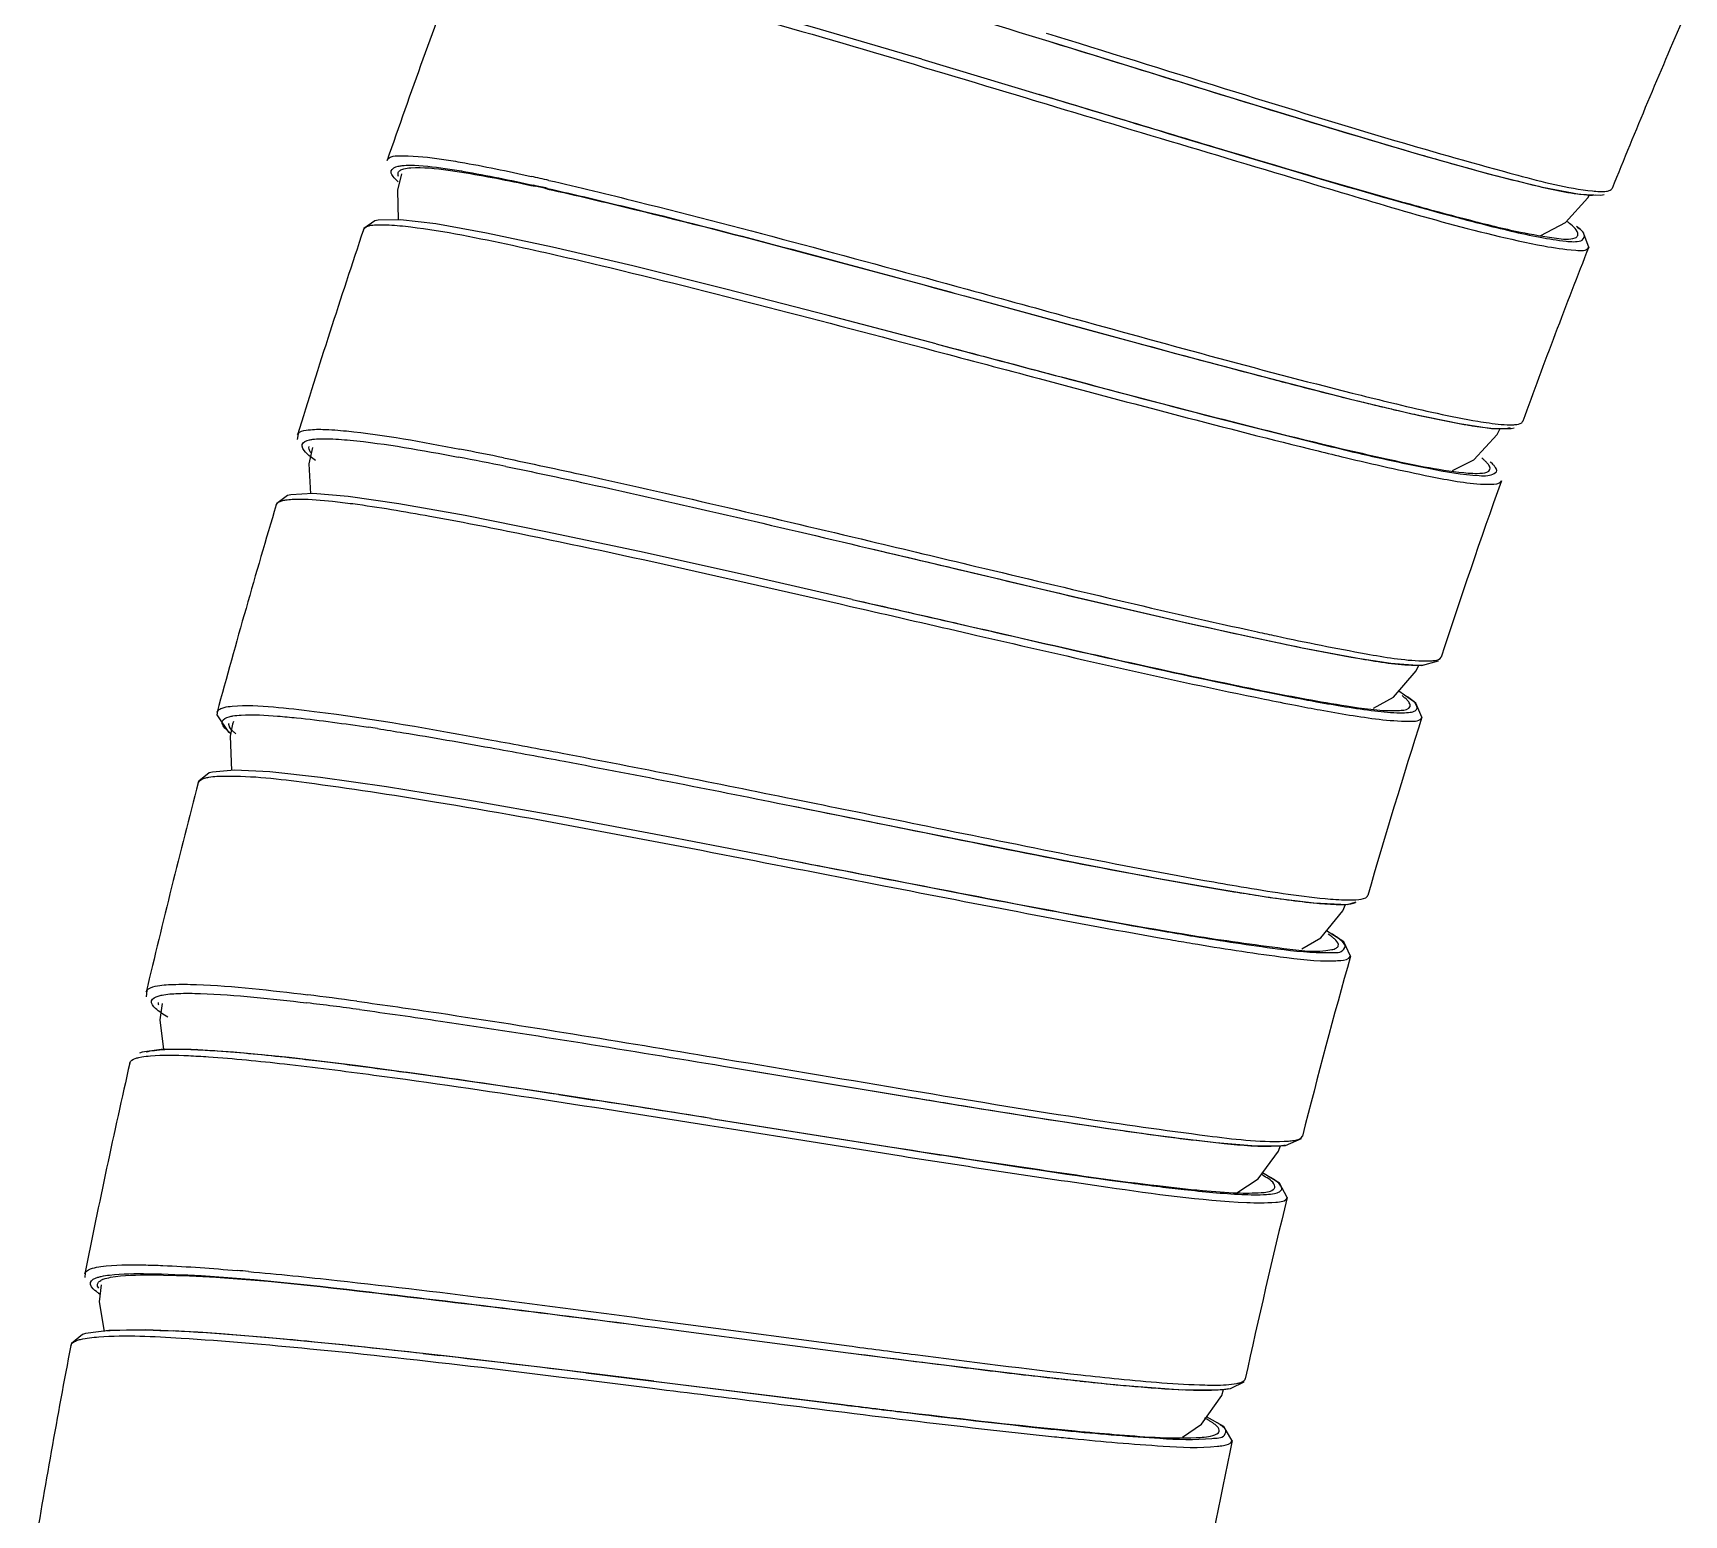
# Model space of a CAD drawing. Header units: millimetres. Extents: x 601 to 1195, y -13 to 407.
# Drawn here: x 946.84 to 963.96, y 262.65 to 278.02 of the extents above; entities that cross this region are included whole.
import ezdxf

# ---------------------------------------------------------------- set-up
doc = ezdxf.new("R2010")
doc.units = ezdxf.units.MM
doc.header["$LTSCALE"] = 0.1

msp = doc.modelspace()

# ---------------------------------------------------------------- linework, layer by layer
at = {"color": 7, "linetype": 'Continuous'}
for p, q in [((957.3455, 278.0166), (957.3921, 278.0021)), ((957.3921, 278.0021), (957.4565, 277.9821)), ((957.3701, 277.9313), (957.4332, 277.9118)), ((956.0553, 277.7449), (957.2705, 277.3807)), ((957.1378, 277.3432), (957.1897, 277.3276)), ((957.1897, 277.3276), (957.2452, 277.3108)), ((950.662, 276.5566), (950.62, 276.3892)), ((950.62, 276.3892), (950.6274, 276.0802)), ((963.2108, 276.4038), (963.2118, 276.4059)), ((950.2715, 275.9887), (950.2655, 275.9731)), ((950.3839, 276.069), (950.2715, 275.9887)), ((962.4734, 275.9164), (962.7296, 276.0515)), ((962.873, 275.984), (962.8529, 276.0003)), ((962.9686, 275.7957), (962.9119, 275.9528)), ((962.9686, 275.7957), (962.9693, 275.7974)), ((956.3477, 275.332), (956.3896, 275.3206)), ((956.3896, 275.3206), (956.4984, 275.291)), ((956.4963, 275.2916), (957.7992, 274.9366)), ((956.4984, 275.291), (957.8089, 274.9338)), ((957.7992, 274.9366), (958.711, 274.6892)), ((957.8089, 274.9338), (958.2566, 274.8121)), ((956.2031, 274.7949), (956.3586, 274.7538)), ((956.2031, 274.7949), (956.3563, 274.7543)), ((956.3563, 274.7543), (956.5046, 274.715)), ((949.5882, 273.8625), (949.5773, 273.8019)), ((949.5816, 273.8498), (949.5882, 273.8625)), ((961.6279, 273.9677), (961.9609, 273.9183)), ((962.0198, 273.8547), (962.0499, 273.9175)), ((962.2844, 273.9904), (962.2851, 273.992)), ((949.7373, 273.7185), (949.7012, 273.5513)), ((961.7766, 273.5916), (962.0198, 273.8547)), ((949.7012, 273.5513), (949.7186, 273.2411)), ((961.5555, 273.4805), (961.7766, 273.5916)), ((961.9766, 273.5495), (961.9487, 273.569)), ((961.982, 273.5377), (961.9673, 273.5523)), ((962.0617, 273.3724), (962.0631, 273.3761)), ((962.0617, 273.3724), (962.063, 273.3755)), ((949.4776, 273.2223), (949.3671, 273.1394)), ((949.3671, 273.1394), (949.3607, 273.1215)), ((955.317, 272.0731), (955.4763, 272.0365)), ((955.3333, 272.1454), (955.3782, 272.1351)), ((955.3333, 272.1454), (955.7419, 272.0517)), ((960.9163, 271.4835), (961.2337, 271.4606)), ((961.2337, 271.4606), (961.4131, 271.5077)), ((960.9452, 271.1304), (961.1807, 271.4032)), ((961.1807, 271.4032), (961.2066, 271.4625)), ((960.7377, 271.0165), (960.9452, 271.1304)), ((961.177, 271.071), (961.0012, 271.1952)), ((961.0603, 271.1266), (961.0336, 271.1482)), ((948.7525, 270.9852), (948.7451, 270.9494)), ((948.749, 270.9767), (948.7525, 270.9852)), ((961.2391, 270.9234), (961.177, 271.071)), ((948.7451, 270.9494), (948.8673, 270.7693)), ((948.9092, 270.8508), (948.8841, 270.7284)), ((948.9205, 270.8794), (948.9091, 270.8508)), ((961.2391, 270.9234), (961.2395, 270.9244)), ((948.8673, 270.7693), (948.8897, 270.7558)), ((948.8841, 270.7284), (948.8981, 270.3723)), ((951.5815, 270.6083), (951.6284, 270.5998)), ((948.6673, 270.3464), (948.559, 270.2603)), ((948.559, 270.2603), (948.5529, 270.2412)), ((954.7189, 270.0778), (954.8894, 270.0433)), ((954.5566, 269.4674), (954.5992, 269.4592)), ((954.5566, 269.4674), (954.7129, 269.4371)), ((960.1181, 268.9986), (960.4665, 268.9823)), ((960.1918, 268.6376), (960.4214, 268.9181)), ((960.4214, 268.9181), (960.4475, 268.9831)), ((960.4665, 268.9823), (960.5574, 269.009)), ((958.8447, 268.6644), (958.8637, 268.6613)), ((959.9937, 268.5224), (960.1918, 268.6376)), ((960.4288, 268.5939), (960.2511, 268.7101)), ((960.4987, 268.4454), (960.4288, 268.5939)), ((960.4987, 268.4454), (960.4992, 268.447)), ((948.021, 268.0919), (948.0137, 268.0256)), ((948.0141, 268.0771), (948.021, 268.0919)), ((948.1784, 267.9568), (948.1536, 267.7874)), ((948.1536, 267.7874), (948.192, 267.4797)), ((947.9363, 267.3965), (947.969, 267.4032)), ((947.8433, 267.3384), (947.8435, 267.3392)), ((953.9995, 267.3073), (955.8328, 267.0029)), ((953.9995, 267.3072), (955.8528, 266.9995)), ((952.2916, 267.0114), (952.6589, 266.955)), ((953.8703, 266.7648), (953.073, 266.8905)), ((955.8528, 266.9995), (955.8769, 266.9955)), ((953.8576, 266.6917), (954.0821, 266.656)), ((953.8691, 266.765), (955.7451, 266.4684)), ((953.8703, 266.7648), (955.7688, 266.4627)), ((954.0821, 266.656), (955.7351, 266.3929)), ((959.8266, 266.4833), (959.9911, 266.5577)), ((955.7351, 266.3929), (955.7756, 266.3865)), ((955.7451, 266.4684), (955.7703, 266.4644)), ((959.5183, 266.4801), (959.8266, 266.4833)), ((959.542, 266.1376), (959.7544, 266.4253)), ((959.7544, 266.4253), (959.7748, 266.4827)), ((959.7648, 266.0928), (959.5877, 266.1995)), ((959.3207, 265.9934), (959.542, 266.1376)), ((959.8424, 265.944), (959.7648, 266.0928)), ((959.8424, 265.944), (959.843, 265.946)), ((947.3816, 265.1659), (947.3767, 265.1142)), ((947.3775, 265.1548), (947.3816, 265.1659)), ((947.4992, 264.9691), (947.4823, 264.9827)), ((947.5459, 265.0395), (947.5267, 264.8619)), ((947.5158, 264.9522), (947.5354, 264.942)), ((947.5267, 264.8619), (947.5781, 264.5562)), ((953.3949, 264.6608), (953.6314, 264.6293)), ((953.6314, 264.6293), (955.3031, 264.4063)), ((947.3525, 264.5254), (947.2386, 264.4323)), ((953.3853, 264.5873), (953.6134, 264.5573)), ((953.6134, 264.5573), (955.2924, 264.3365)), ((947.2386, 264.4323), (947.2316, 264.406)), ((951.1332, 264.2986), (950.1191, 264.4099)), ((950.886, 264.3266), (951.0592, 264.307)), ((955.2924, 264.3365), (955.3238, 264.3324)), ((955.293, 264.3364), (956.0006, 264.245)), ((955.3031, 264.4063), (955.3311, 264.4026)), ((952.5711, 264.1275), (953.2735, 264.0409)), ((953.2735, 264.0408), (955.2407, 263.7978)), ((953.2755, 264.0406), (955.247, 263.795)), ((958.7587, 263.9525), (959.1813, 263.9538)), ((959.1639, 263.893), (959.1836, 263.9541)), ((959.1813, 263.9538), (959.2546, 263.9638)), ((959.2546, 263.9638), (959.3954, 264.0348)), ((959.4064, 264.0591), (959.4083, 264.0648)), ((958.9552, 263.5967), (959.1639, 263.893)), ((958.7567, 263.4611), (958.9552, 263.5967)), ((959.1864, 263.5701), (959.0069, 263.6701)), ((959.072, 263.6078), (959.0486, 263.6232)), ((959.2714, 263.4241), (959.1864, 263.5701)), ((959.271, 263.4224), (959.2715, 263.4244)), ((959.271, 263.4224), (959.2714, 263.4241))]:
    msp.add_line(p, q, dxfattribs=at)
for points in [[(956.0553, 277.7449), (955.0041, 278.054), (954.0491, 278.3261), (953.221, 278.5502)], [(957.3701, 277.9313), (957.9967, 277.7376), (959.2022, 277.3651), (960.277, 277.0368), (961.1921, 276.7654), (961.9307, 276.5583), (962.4892, 276.4183), (962.8724, 276.3449)], [(962.7296, 276.0515), (962.9609, 276.3085), (962.9767, 276.3405)], [(962.8724, 276.3449), (963.0956, 276.3355), (963.1278, 276.3419)], [(950.6487, 276.0806), (950.4183, 276.0763), (950.3839, 276.069)], [(952.2263, 275.7977), (951.5424, 275.9435), (951.0174, 276.0373), (950.6487, 276.0806)], [(956.2031, 274.7949), (955.0847, 275.0891), (954.0225, 275.3628), (953.0596, 275.6022), (952.2263, 275.7977)], [(958.711, 274.6892), (959.6692, 274.4341), (960.4845, 274.2252)], [(960.4845, 274.2252), (961.1385, 274.0693), (961.6279, 273.9677)], [(961.9609, 273.9183), (962.1647, 273.9166), (962.1959, 273.9231)], [(949.7409, 273.2422), (949.5117, 273.2306), (949.4776, 273.2223)], [(951.3193, 273.0143), (950.6336, 273.1362), (950.1088, 273.2117), (949.7409, 273.2422)], [(955.3333, 272.1454), (954.2019, 272.4025), (953.1283, 272.6407), (952.1574, 272.8474), (951.3193, 273.0143)], [(955.5012, 272.6773), (956.5899, 272.4198), (957.3424, 272.242), (958.0746, 272.0707), (958.7704, 271.9108), (959.416, 271.7672), (959.9991, 271.6443), (960.5052, 271.5475), (960.9163, 271.4835)], [(948.9288, 270.3749), (948.7012, 270.3557), (948.6673, 270.3464)], [(950.5057, 270.2017), (949.8191, 270.2998), (949.2951, 270.357), (948.9288, 270.3749)], [(954.5566, 269.4674), (953.4095, 269.6875), (952.3252, 269.8899), (951.3474, 270.0637), (950.5057, 270.2017)], [(954.7043, 270.0051), (956.1691, 269.7105), (956.9668, 269.551), (957.7342, 269.4003), (958.4531, 269.2635), (959.1033, 269.1469), (959.6647, 269.0564), (960.1181, 268.9986)], [(948.1705, 267.4797), (947.9707, 267.4503), (947.9443, 267.441)], [(948.9196, 267.4533), (948.4804, 267.4805), (948.1705, 267.4797)], [(951.0584, 267.1942), (950.212, 267.3098), (949.4965, 267.3966), (948.9196, 267.4533)], [(953.073, 266.8905), (952.0201, 267.0527), (951.0584, 267.1942)], [(955.8328, 267.0029), (956.5445, 266.8861), (957.2839, 266.7679), (957.9672, 266.6635), (958.5793, 266.5774), (959.103, 266.5143), (959.5183, 266.4801)], [(947.6276, 264.568), (947.3852, 264.5355), (947.3525, 264.5254)], [(948.5473, 264.5479), (948.0087, 264.5721), (947.6276, 264.568)], [(950.1191, 264.4099), (949.2524, 264.4938), (948.5473, 264.5479)], [(953.2755, 264.0406), (952.267, 264.1646), (951.1332, 264.2986)], [(956.0006, 264.245), (957.1318, 264.1057), (958.0698, 264.0046), (958.7587, 263.9525)]]:
    msp.add_lwpolyline(points, dxfattribs=at)
for centre, radius, start, end in [((1034.1562, 247.7852), 88.4998, 159.488548, 160.934592), ((1034.1562, 247.7852), 76.5, 156.583609, 158.029653), ((974.3047, 321.99), 47.087, 253.86297, 254.274), ((950.9215, 276.8084), 0.4459, 224.52548, 225.21443), ((950.9805, 276.8686), 0.5301, 225.26354, 227.5765), ((951.0468, 276.9404), 0.6279, 227.53015, 228.1281), ((945.6164, 247.6999), 29.5299, 77.1403, 77.5067), ((945.9789, 248.8116), 28.2817, 77.34584, 77.64123), ((946.4886, 250.6878), 26.333, 77.52951, 77.81536), ((970.0775, 307.9652), 32.9678, 254.73294, 255.12166), ((1034.1562, 247.7852), 88.4999, 161.425485, 162.871529), ((962.0531, 275.1997), 1.106, 50.63925, 51.18187), ((1034.1562, 247.7852), 76.5, 158.520275, 159.966319), ((1009.2212, 462.4558), 194.4416, 254.804844, 255.224199), ((969.3205, 309.7086), 36.5667, 256.18499, 256.48199), ((967.9486, 304.0096), 30.705, 256.48532, 256.67772), ((967.2195, 300.9329), 27.543, 256.67878, 256.82214), ((962.5903, 279.2015), 5.3206, 260.48246, 260.7127), ((962.5192, 278.7655), 4.8789, 260.71129, 261.0518), ((943.8082, 235.1003), 39.3161, 78.39164, 79.06761), ((970.9624, 317.9136), 45.4533, 256.22348, 256.6479), ((944.2451, 236.6475), 37.6304, 78.50748, 79.27403), ((971.6077, 320.2983), 47.9983, 256.20604, 256.55178), ((961.7248, 273.3868), 0.2568, 39.82037, 42.73493), ((1034.1562, 247.7852), 76.5002, 160.457113, 161.903157), ((1034.1562, 247.7852), 88.4999, 163.362151, 164.808195), ((970.279, 320.9142), 50.2675, 257.65662, 257.88501), ((969.4663, 317.9381), 47.252, 257.77781, 258.09878), ((961.4131, 271.5571), 0.0284, 335.23065, 341.45206), ((967.815, 312.3239), 41.94, 258.28857, 258.74346), ((966.1211, 303.3225), 32.7871, 258.56501, 259.05384), ((966.5058, 304.9249), 34.5098, 258.471, 259.01601), ((961.0167, 271.0175), 0.1081, 31.20517, 33.04725), ((949.1289, 271.0942), 0.4122, 227.06879, 228.92661), ((949.1911, 271.1657), 0.507, 228.93338, 230.86174), ((946.083, 242.671), 28.4657, 81.25455, 81.44368), ((1034.1562, 247.7852), 76.5001, 162.393818, 163.839862), ((949.2536, 271.2421), 0.6056, 230.84065, 231.97259), ((1034.1562, 247.7852), 88.4999, 165.298817, 166.744861), ((964.7837, 302.2895), 33.6257, 260.04435, 260.59898), ((966.2315, 312.6665), 44.6236, 260.14901, 260.51251), ((966.7058, 315.0462), 47.1248, 260.13022, 260.41579), ((959.7906, 267.9702), 0.8521, 54.30293, 55.88231), ((959.8936, 268.1137), 0.6755, 52.78204, 54.29607), ((959.9486, 268.1865), 0.5843, 52.23224, 52.75705), ((960.0037, 268.2571), 0.4947, 50.17848, 52.27407), ((1034.1562, 247.7852), 76.5001, 164.330484, 165.776528), ((944.8405, 228.7767), 39.5674, 82.21991, 82.96275), ((945.1744, 230.3629), 37.8686, 82.33473, 83.16945), ((948.2614, 260.8895), 6.5937, 87.49632, 87.66455), ((1034.1562, 247.7852), 88.5, 167.235246, 168.68129), ((940.2981, 191.7718), 76.186, 82.002084, 82.154413), ((935.35, 156.8802), 111.4267, 81.254711, 81.978809), ((904.2041, -45.6549), 316.3428, 80.967346, 81.189228), ((964.7062, 312.2248), 46.0568, 261.70183, 261.98082), ((959.7674, 267.7729), 1.2454, 272.06126, 272.9119), ((959.7788, 267.554), 1.0263, 272.89693, 274.29036), ((959.0021, 265.2075), 1.1329, 58.23807, 59.35885), ((959.0744, 265.3248), 0.9951, 57.82132, 58.22189), ((962.4001, 297.6343), 31.8136, 262.45346, 263.00034), ((1034.1562, 247.7852), 76.5001, 166.26715, 167.713194), ((946.3309, 234.5661), 30.7346, 84.88003, 85.09978), ((947.802, 265.3677), 0.5005, 232.77976, 234.50551), ((947.6507, 264.8833), 0.2295, 111.15507, 113.18949), ((947.8716, 265.4656), 0.6206, 234.51626, 236.41856), ((947.5921, 249.6621), 14.916, 86.85455, 87.31057), ((947.262, 243.8834), 20.7041, 85.76668, 86.81995), ((946.3194, 231.0512), 33.5708, 84.65737, 85.77903), ((944.8083, 214.2309), 50.4588, 84.46186, 84.72737), ((942.3915, 189.6668), 75.1415, 83.509082, 84.435253), ((1034.1562, 247.7852), 88.4997, 169.172101, 170.618144), ((931.4302, 92.535), 172.8899, 82.976324, 83.480886), ((982.5299, 472.6875), 210.1238, 262.560664, 262.886673), ((968.8711, 363.8103), 100.3933, 262.927266, 263.161209), ((964.4302, 326.6571), 62.9755, 263.147783, 263.859176), ((961.186, 296.7641), 32.9071, 263.90773, 264.54335), ((958.9963, 268.7764), 4.8286, 268.3898, 268.94704), ((958.9795, 267.8073), 3.8594, 268.93167, 269.96731), ((961.9521, 307.4104), 44.1015, 264.06667, 264.37304), ((962.2607, 309.7868), 46.5725, 264.04669, 264.27622), ((1034.1562, 247.7852), 76.5003, 168.203675, 169.649719)]:
    msp.add_arc(centre, radius, start, end, dxfattribs=at)
for points, knots in [([(953.17, 279.1653), (953.4675, 279.0881), (954.8745, 278.7007), (956.2694, 278.271), (957.3701, 277.9313)], [0, 0, 0, 0, 0.2106413, 1, 1, 1, 1]), ([(952.8428, 278.5729), (953.1456, 278.4968), (954.5844, 278.1117), (956.0108, 277.6827), (957.1378, 277.3432)], [0, 0, 0, 0, 0.209705, 1, 1, 1, 1]), ([(957.4565, 277.9821), (958.0732, 277.7905), (959.2381, 277.4273), (960.8276, 276.9352), (962.0582, 276.5868), (962.7453, 276.4071), (963.008, 276.3792)], [0, 0, 0, 0, 0.3351507, 0.6333455, 0.8629056, 1, 1, 1, 1]), ([(957.4332, 277.9118), (957.7774, 277.8056), (959.0373, 277.4159), (960.2967, 277.0244), (961.2175, 276.7582)], [0, 0, 0, 0, 0.2731741, 1, 1, 1, 1]), ([(957.2452, 277.3108), (958.2973, 276.9937), (960.0433, 276.4741), (961.7935, 275.9466), (962.5051, 275.8092)], [0, 0, 0, 0, 0.6025842, 1, 1, 1, 1]), ([(957.2691, 277.3812), (957.9425, 277.1789), (959.1931, 276.8015), (960.6764, 276.3619), (961.6665, 276.0938), (962.2043, 275.9582), (962.5677, 275.8968), (962.7685, 275.8696), (962.8286, 275.894)], [0, 0, 0, 0, 0.3658103, 0.6798877, 0.8040899, 0.9005604, 0.966275, 1, 1, 1, 1]), ([(957.2705, 277.3807), (957.6546, 277.2649), (959.0276, 276.8506), (960.3999, 276.4327), (961.3964, 276.1609)], [0, 0, 0, 0, 0.279756, 1, 1, 1, 1]), ([(950.511, 276.6934), (950.5293, 276.746), (950.7857, 276.746), (950.9412, 276.7294), (951.0754, 276.7098)], [0, 0, 0, 0, 0.2912505, 1, 1, 1, 1]), ([(950.6036, 276.4958), (950.5795, 276.5203), (950.5181, 276.5879), (950.5964, 276.6297), (950.6244, 276.6359)], [0, 0, 0, 0, 0.5459616, 1, 1, 1, 1]), ([(950.6244, 276.6359), (950.6312, 276.6374), (950.6459, 276.64), (950.6607, 276.6418), (950.6685, 276.6426)], [0, 0, 0, 0, 0.47225, 1, 1, 1, 1]), ([(950.6267, 276.5693), (950.63, 276.5786), (950.6473, 276.5972), (950.67, 276.6051), (950.6832, 276.6088)], [0, 0, 0, 0, 0.4188689, 1, 1, 1, 1]), ([(950.6685, 276.6426), (950.6952, 276.6452), (950.8445, 276.649), (950.9931, 276.6298), (951.114, 276.6125)], [0, 0, 0, 0, 0.1803473, 1, 1, 1, 1]), ([(950.6832, 276.6088), (950.7069, 276.6154), (950.8615, 276.6331), (951.0161, 276.6119), (951.1448, 276.5947)], [0, 0, 0, 0, 0.1595175, 1, 1, 1, 1]), ([(951.0754, 276.7098), (951.1402, 276.7003), (951.4516, 276.6495), (951.7604, 276.5846), (952.0044, 276.5306)], [0, 0, 0, 0, 0.2075982, 1, 1, 1, 1]), ([(951.114, 276.6125), (951.178, 276.6033), (951.4857, 276.5541), (951.7909, 276.4907), (952.0321, 276.4379)], [0, 0, 0, 0, 0.2076214, 1, 1, 1, 1]), ([(961.5423, 276.6655), (961.8217, 276.5869), (962.277, 276.4656), (962.7388, 276.3593), (962.9197, 276.3416)], [0, 0, 0, 0, 0.6150088, 1, 1, 1, 1]), ([(950.6308, 276.5295), (950.6278, 276.5362), (950.6235, 276.5494), (950.6247, 276.5634), (950.6267, 276.5693)], [0, 0, 0, 0, 0.5430214, 1, 1, 1, 1]), ([(951.1448, 276.5947), (951.2072, 276.5863), (951.5095, 276.5401), (951.8093, 276.4789), (952.0466, 276.4276)], [0, 0, 0, 0, 0.2059724, 1, 1, 1, 1]), ([(952.1887, 276.4892), (952.4974, 276.4187), (953.9488, 276.0661), (955.3895, 275.6717), (956.5246, 275.3605)], [0, 0, 0, 0, 0.2119903, 1, 1, 1, 1]), ([(952.1744, 276.4063), (952.4705, 276.3398), (953.8676, 276.0052), (955.2543, 275.6293), (956.3477, 275.332)], [0, 0, 0, 0, 0.2112197, 1, 1, 1, 1]), ([(952.1749, 276.3996), (952.4721, 276.3339), (953.8833, 275.999), (955.2835, 275.6203), (956.3896, 275.3206)], [0, 0, 0, 0, 0.2098262, 1, 1, 1, 1]), ([(963.1532, 276.3763), (963.1661, 276.3781), (963.1877, 276.3821), (963.2068, 276.396), (963.2107, 276.4038)], [0, 0, 0, 0, 0.5981086, 1, 1, 1, 1]), ([(961.6124, 276.1027), (961.6958, 276.0806), (961.9788, 276.007), (962.2632, 275.9379), (962.4656, 275.8992)], [0, 0, 0, 0, 0.295202, 1, 1, 1, 1]), ([(950.2662, 275.9758), (950.2689, 275.9839), (950.3065, 276.0274), (950.3693, 276.0261), (950.4151, 276.0283)], [0, 0, 0, 0, 0.1564586, 1, 1, 1, 1]), ([(950.531, 276.0275), (950.6064, 276.0239), (951.0368, 275.9792), (951.4608, 275.8905), (951.8096, 275.8158)], [0, 0, 0, 0, 0.1748444, 1, 1, 1, 1]), ([(962.8547, 275.9166), (962.8577, 275.9243), (962.8502, 275.9868), (962.7936, 276.0228), (962.7546, 276.0548)], [0, 0, 0, 0, 0.1401282, 1, 1, 1, 1]), ([(962.8286, 275.894), (962.8346, 275.8964), (962.8453, 275.902), (962.8528, 275.9117), (962.8547, 275.9166)], [0, 0, 0, 0, 0.5519591, 1, 1, 1, 1]), ([(962.8878, 275.8631), (962.9078, 275.8688), (962.9532, 275.9418), (962.8753, 275.983), (962.8434, 276.0105)], [0, 0, 0, 0, 0.3304289, 1, 1, 1, 1]), ([(951.8096, 275.8158), (952.1162, 275.7501), (953.5809, 275.4118), (955.0343, 275.0276), (956.1842, 274.7232)], [0, 0, 0, 0, 0.2086364, 1, 1, 1, 1]), ([(962.4656, 275.8992), (962.5544, 275.8822), (962.6927, 275.8609), (962.8384, 275.8491), (962.8878, 275.8631)], [0, 0, 0, 0, 0.637885, 1, 1, 1, 1]), ([(962.5051, 275.8092), (962.6141, 275.7882), (962.7417, 275.7711), (962.9492, 275.7544), (962.9682, 275.7959)], [0, 0, 0, 0, 0.7087911, 1, 1, 1, 1]), ([(956.5246, 275.3605), (956.9018, 275.2571), (958.2615, 274.8838), (959.6207, 274.5078), (960.6092, 274.2611)], [0, 0, 0, 0, 0.2774228, 1, 1, 1, 1]), ([(956.1842, 274.7232), (956.5467, 274.6272), (957.8717, 274.2755), (959.1962, 273.9215), (960.1634, 273.6842)], [0, 0, 0, 0, 0.2735726, 1, 1, 1, 1]), ([(956.3586, 274.7538), (956.7437, 274.6522), (958.114, 274.2902), (959.4838, 273.9245), (960.4761, 273.6926)], [0, 0, 0, 0, 0.2810424, 1, 1, 1, 1]), ([(956.5046, 274.715), (956.8363, 274.627), (958.0461, 274.3058), (959.2559, 273.9841), (960.1383, 273.7679)], [0, 0, 0, 0, 0.2741933, 1, 1, 1, 1]), ([(959.6313, 274.4441), (959.7165, 274.4218), (960.0352, 274.3386), (960.3544, 274.2573), (960.5888, 274.1997)], [0, 0, 0, 0, 0.2671308, 1, 1, 1, 1]), ([(960.6092, 274.2611), (960.7309, 274.2307), (961.1328, 274.1327), (961.5364, 274.0396), (961.8207, 273.9922)], [0, 0, 0, 0, 0.3033478, 1, 1, 1, 1]), ([(960.9404, 274.1152), (961.0148, 274.0977), (961.2704, 274.0392), (961.5272, 273.9848), (961.7106, 273.9541)], [0, 0, 0, 0, 0.2913069, 1, 1, 1, 1]), ([(949.5881, 273.8625), (949.6066, 273.8867), (949.7033, 273.9083), (949.7872, 273.9095), (949.8449, 273.9082)], [0, 0, 0, 0, 0.3456204, 1, 1, 1, 1]), ([(949.8449, 273.9082), (949.9271, 273.9064), (950.4044, 273.8669), (950.8755, 273.7779), (951.2645, 273.7029)], [0, 0, 0, 0, 0.1719306, 1, 1, 1, 1]), ([(961.7603, 273.946), (961.7959, 273.9404), (961.9078, 273.9246), (962.0214, 273.9116), (962.0984, 273.9168)], [0, 0, 0, 0, 0.318427, 1, 1, 1, 1]), ([(961.8207, 273.9922), (961.8589, 273.9858), (961.9793, 273.9676), (962.1014, 273.9522), (962.1845, 273.956)], [0, 0, 0, 0, 0.3182051, 1, 1, 1, 1]), ([(962.0984, 273.9168), (962.1089, 273.9175), (962.1279, 273.9194), (962.1465, 273.9233), (962.1547, 273.9259)], [0, 0, 0, 0, 0.551119, 1, 1, 1, 1]), ([(962.1845, 273.956), (962.1974, 273.9566), (962.231, 273.9595), (962.2751, 273.9696), (962.2841, 273.9905)], [0, 0, 0, 0, 0.3623095, 1, 1, 1, 1]), ([(949.6648, 273.6722), (949.6451, 273.6935), (949.5993, 273.7622), (949.6765, 273.7919), (949.7051, 273.7984)], [0, 0, 0, 0, 0.4972366, 1, 1, 1, 1]), ([(949.7209, 273.6681), (949.7133, 273.6783), (949.7011, 273.6971), (949.6989, 273.7206), (949.7016, 273.7295)], [0, 0, 0, 0, 0.5759175, 1, 1, 1, 1]), ([(949.7051, 273.7984), (949.717, 273.8011), (949.7782, 273.8112), (949.8405, 273.8118), (949.8902, 273.8109)], [0, 0, 0, 0, 0.1970855, 1, 1, 1, 1]), ([(949.8902, 273.8109), (949.9693, 273.8095), (950.4259, 273.7739), (950.8767, 273.6907), (951.2485, 273.6204)], [0, 0, 0, 0, 0.1729143, 1, 1, 1, 1]), ([(960.4761, 273.6926), (960.6028, 273.663), (960.9992, 273.5741), (961.3979, 273.4872), (961.673, 273.4599)], [0, 0, 0, 0, 0.3200806, 1, 1, 1, 1]), ([(951.7194, 273.6122), (952.0015, 273.5544), (953.2713, 273.2822), (954.5352, 272.9834), (955.5183, 272.7495)], [0, 0, 0, 0, 0.2217755, 1, 1, 1, 1]), ([(951.7425, 273.5234), (952.0217, 273.4668), (953.278, 273.2001), (954.5285, 272.9069), (955.5012, 272.6773)], [0, 0, 0, 0, 0.2217725, 1, 1, 1, 1]), ([(960.4449, 273.616), (960.7385, 273.5459), (961.2134, 273.4397), (961.6947, 273.3482), (961.8802, 273.3392)], [0, 0, 0, 0, 0.6191526, 1, 1, 1, 1]), ([(960.4656, 273.6889), (960.745, 273.6227), (961.1979, 273.5224), (961.657, 273.4369), (961.8344, 273.4287)], [0, 0, 0, 0, 0.6178736, 1, 1, 1, 1]), ([(961.9135, 273.5611), (961.9063, 273.569), (961.8897, 273.5852), (961.872, 273.6002), (961.8623, 273.6082)], [0, 0, 0, 0, 0.4590222, 1, 1, 1, 1]), ([(961.9448, 273.4907), (961.9478, 273.4991), (961.9442, 273.5233), (961.9306, 273.5411), (961.9221, 273.5513)], [0, 0, 0, 0, 0.4016169, 1, 1, 1, 1]), ([(962.0137, 273.4927), (962.0108, 273.5001), (962.0012, 273.5161), (961.9891, 273.5301), (961.982, 273.5377)], [0, 0, 0, 0, 0.4355139, 1, 1, 1, 1]), ([(961.673, 273.4599), (961.7371, 273.4536), (961.818, 273.4458), (961.9349, 273.4637), (961.9448, 273.4907)], [0, 0, 0, 0, 0.69123, 1, 1, 1, 1]), ([(961.8344, 273.4287), (961.8641, 273.4273), (961.9185, 273.4184), (962.027, 273.4583), (962.0137, 273.4927)], [0, 0, 0, 0, 0.4459818, 1, 1, 1, 1]), ([(961.8802, 273.3392), (961.904, 273.338), (961.9613, 273.3386), (962.0443, 273.3382), (962.0616, 273.3725)], [0, 0, 0, 0, 0.3829309, 1, 1, 1, 1]), ([(949.4597, 273.1762), (949.47, 273.1779), (949.4921, 273.1808), (949.5143, 273.1825), (949.5261, 273.1833)], [0, 0, 0, 0, 0.4699175, 1, 1, 1, 1]), ([(949.5261, 273.1833), (949.5532, 273.1849), (949.6933, 273.1874), (949.8331, 273.175), (949.9454, 273.1631)], [0, 0, 0, 0, 0.1939297, 1, 1, 1, 1]), ([(949.3618, 273.1245), (949.3687, 273.1479), (949.4115, 273.1669), (949.4466, 273.174), (949.4597, 273.1762)], [0, 0, 0, 0, 0.6483643, 1, 1, 1, 1]), ([(949.9454, 273.1631), (950.0153, 273.1556), (950.3533, 273.1139), (950.6891, 273.0568), (950.9549, 273.0087)], [0, 0, 0, 0, 0.2066886, 1, 1, 1, 1]), ([(950.9549, 273.0087), (951.262, 272.9532), (952.7214, 272.6663), (954.1715, 272.3352), (955.317, 272.0731)], [0, 0, 0, 0, 0.20988, 1, 1, 1, 1]), ([(955.5012, 272.6773), (955.8622, 272.5922), (957.1814, 272.28), (958.5003, 271.9655), (959.4629, 271.7571)], [0, 0, 0, 0, 0.2735548, 1, 1, 1, 1]), ([(955.5183, 272.7495), (955.8841, 272.6625), (957.2212, 272.3435), (958.5578, 272.0221), (959.5334, 271.8087)], [0, 0, 0, 0, 0.2735447, 1, 1, 1, 1]), ([(955.3782, 272.1351), (955.7368, 272.0534), (957.0434, 271.7549), (958.3496, 271.4541), (959.3019, 271.257)], [0, 0, 0, 0, 0.2744332, 1, 1, 1, 1]), ([(955.4763, 272.0365), (955.8598, 271.9487), (957.2355, 271.633), (958.6109, 271.3145), (959.6085, 271.1114)], [0, 0, 0, 0, 0.2787354, 1, 1, 1, 1]), ([(955.7419, 272.0517), (956.1036, 271.9688), (957.3948, 271.6725), (958.686, 271.375), (959.6208, 271.1861)], [0, 0, 0, 0, 0.2800957, 1, 1, 1, 1]), ([(959.7217, 271.7018), (960.018, 271.6394), (960.4968, 271.546), (960.9817, 271.4674), (961.1675, 271.4639)], [0, 0, 0, 0, 0.619569, 1, 1, 1, 1]), ([(959.7292, 271.7663), (960.0388, 271.6999), (960.5406, 271.5995), (961.0484, 271.5142), (961.2443, 271.5075)], [0, 0, 0, 0, 0.6176471, 1, 1, 1, 1]), ([(961.337, 271.5085), (961.3501, 271.5095), (961.3847, 271.5135), (961.4291, 271.5239), (961.4389, 271.5452)], [0, 0, 0, 0, 0.3600796, 1, 1, 1, 1]), ([(959.6282, 271.1907), (959.9034, 271.136), (960.3452, 271.0559), (960.7935, 270.9898), (960.9631, 270.9921)], [0, 0, 0, 0, 0.6231994, 1, 1, 1, 1]), ([(959.8952, 271.1319), (959.9793, 271.1156), (960.2633, 271.0623), (960.5485, 271.0137), (960.7505, 270.9898)], [0, 0, 0, 0, 0.2961806, 1, 1, 1, 1]), ([(960.7505, 270.9898), (960.8379, 270.9795), (960.9544, 270.9669), (961.0929, 270.9715), (961.1518, 270.98), (961.194, 271.0055), (961.1799, 271.0805), (961.1267, 271.1091), (961.091, 271.1352)], [0, 0, 0, 0, 0.43093, 0.5745466, 0.6717706, 0.730495, 0.7833878, 1, 1, 1, 1]), ([(961.1073, 271.0764), (961.1018, 271.0849), (961.087, 271.1026), (961.0701, 271.1182), (961.0603, 271.1266)], [0, 0, 0, 0, 0.439578, 1, 1, 1, 1]), ([(948.7528, 270.9852), (948.7582, 270.9951), (948.7812, 271.0134), (948.8077, 271.0217), (948.8236, 271.0258)], [0, 0, 0, 0, 0.4082577, 1, 1, 1, 1]), ([(948.8236, 271.0258), (948.8507, 271.0327), (949.0198, 271.0546), (949.1904, 271.0413), (949.3318, 271.0299)], [0, 0, 0, 0, 0.1649077, 1, 1, 1, 1]), ([(948.9136, 270.9375), (948.9411, 270.9419), (949.0953, 270.9554), (949.2503, 270.9453), (949.3766, 270.9355)], [0, 0, 0, 0, 0.1801504, 1, 1, 1, 1]), ([(949.3318, 271.0299), (949.4735, 271.0184), (950.233, 270.9323), (950.986, 270.7987), (951.5979, 270.6871)], [0, 0, 0, 0, 0.1860545, 1, 1, 1, 1]), ([(959.9304, 271.0473), (960.0155, 271.0308), (960.3031, 270.9767), (960.5917, 270.9271), (960.7962, 270.9027)], [0, 0, 0, 0, 0.2962033, 1, 1, 1, 1]), ([(960.9631, 270.9921), (960.9838, 270.9924), (961.0333, 270.9955), (961.1066, 271.0039), (961.1171, 271.0357)], [0, 0, 0, 0, 0.3827402, 1, 1, 1, 1]), ([(961.1171, 271.0357), (961.1189, 271.0412), (961.1189, 271.0551), (961.113, 271.0672), (961.1092, 271.0735)], [0, 0, 0, 0, 0.4408277, 1, 1, 1, 1]), ([(948.8481, 270.7924), (948.8243, 270.8146), (948.7649, 270.8826), (948.8451, 270.9217), (948.8743, 270.9294)], [0, 0, 0, 0, 0.5187171, 1, 1, 1, 1]), ([(948.8726, 270.8407), (948.8719, 270.844), (948.8712, 270.8508), (948.8721, 270.8575), (948.8729, 270.8607)], [0, 0, 0, 0, 0.5148803, 1, 1, 1, 1]), ([(948.9437, 270.7522), (948.934, 270.7602), (948.9059, 270.785), (948.8778, 270.8156), (948.8726, 270.8407)], [0, 0, 0, 0, 0.3290149, 1, 1, 1, 1]), ([(948.8743, 270.9294), (948.8805, 270.931), (948.8935, 270.934), (948.9067, 270.9364), (948.9136, 270.9375)], [0, 0, 0, 0, 0.4763117, 1, 1, 1, 1]), ([(949.3766, 270.9355), (949.4422, 270.9304), (949.7571, 270.9007), (950.0705, 270.857), (950.3181, 270.8198)], [0, 0, 0, 0, 0.2082312, 1, 1, 1, 1]), ([(950.411, 270.8057), (950.5007, 270.7919), (950.8915, 270.7299), (951.2814, 270.6622), (951.5815, 270.6083)], [0, 0, 0, 0, 0.2293824, 1, 1, 1, 1]), ([(960.7962, 270.9027), (960.9017, 270.8901), (961.0247, 270.8816), (961.2242, 270.8823), (961.2391, 270.9234)], [0, 0, 0, 0, 0.7083593, 1, 1, 1, 1]), ([(951.5979, 270.6871), (951.8405, 270.6429), (952.8824, 270.4478), (953.9217, 270.2392), (954.7189, 270.0778)], [0, 0, 0, 0, 0.2326549, 1, 1, 1, 1]), ([(951.6284, 270.5998), (951.8677, 270.5566), (952.8945, 270.3663), (953.9188, 270.1627), (954.7043, 270.0051)], [0, 0, 0, 0, 0.2328153, 1, 1, 1, 1]), ([(948.5536, 270.2445), (948.5602, 270.2707), (948.6094, 270.2912), (948.6483, 270.2994), (948.6631, 270.3019)], [0, 0, 0, 0, 0.6422674, 1, 1, 1, 1]), ([(948.8315, 270.3143), (949.1139, 270.3176), (949.8414, 270.2313), (951.7465, 269.9385), (953.3645, 269.6226), (954.5425, 269.3946)], [0, 0, 0, 0, 0.1463448, 0.3781323, 1, 1, 1, 1]), ([(954.7043, 270.0051), (955.0996, 269.9258), (956.5201, 269.6402), (957.9402, 269.3507), (958.9703, 269.1702)], [0, 0, 0, 0, 0.2782618, 1, 1, 1, 1]), ([(954.8894, 270.0433), (955.2682, 269.9665), (956.6323, 269.6895), (957.9961, 269.41), (958.9858, 269.233)], [0, 0, 0, 0, 0.27768, 1, 1, 1, 1]), ([(954.5992, 269.4592), (954.9947, 269.383), (956.4083, 269.1102), (957.8215, 268.8332), (958.8447, 268.6644)], [0, 0, 0, 0, 0.2797188, 1, 1, 1, 1]), ([(954.7129, 269.4371), (955.0682, 269.3682), (956.3617, 269.117), (957.6552, 268.8642), (958.597, 268.7008)], [0, 0, 0, 0, 0.2746158, 1, 1, 1, 1]), ([(954.5425, 269.3946), (954.9158, 269.3223), (956.2766, 269.0581), (957.637, 268.7912), (958.6282, 268.6189)], [0, 0, 0, 0, 0.2742619, 1, 1, 1, 1]), ([(958.9858, 269.233), (959.1125, 269.2103), (959.5278, 269.1385), (959.9446, 269.0715), (960.2362, 269.044)], [0, 0, 0, 0, 0.3051463, 1, 1, 1, 1]), ([(959.2911, 269.1155), (959.3756, 269.1015), (959.661, 269.0559), (959.9474, 269.015), (960.15, 268.9966)], [0, 0, 0, 0, 0.2961806, 1, 1, 1, 1]), ([(960.674, 269.0675), (960.6751, 269.0689), (960.677, 269.072), (960.6783, 269.0753), (960.6788, 269.0769)], [0, 0, 0, 0, 0.5082546, 1, 1, 1, 1]), ([(960.15, 268.9966), (960.1874, 268.9932), (960.304, 268.9846), (960.4223, 268.9787), (960.5011, 268.9899)], [0, 0, 0, 0, 0.3205474, 1, 1, 1, 1]), ([(960.2362, 269.044), (960.2732, 269.0405), (960.3893, 269.0314), (960.507, 269.0253), (960.5859, 269.035)], [0, 0, 0, 0, 0.3182948, 1, 1, 1, 1]), ([(960.5011, 268.9899), (960.5105, 268.9912), (960.5277, 268.9943), (960.5446, 268.999), (960.552, 269.0018)], [0, 0, 0, 0, 0.5469528, 1, 1, 1, 1]), ([(958.8597, 268.5792), (959.1627, 268.5281), (959.65, 268.4536), (960.143, 268.3936), (960.3296, 268.3988)], [0, 0, 0, 0, 0.6221625, 1, 1, 1, 1]), ([(958.8637, 268.6613), (959.177, 268.6098), (959.6509, 268.5496), (960.1425, 268.481), (960.3054, 268.5146)], [0, 0, 0, 0, 0.6562205, 1, 1, 1, 1]), ([(958.8761, 268.6533), (959.1645, 268.6051), (959.6291, 268.535), (960.0994, 268.4795), (960.2778, 268.485)], [0, 0, 0, 0, 0.6209003, 1, 1, 1, 1]), ([(960.2778, 268.485), (960.3256, 268.4865), (960.4038, 268.4658), (960.4494, 268.5474), (960.4396, 268.5651)], [0, 0, 0, 0, 0.7034631, 1, 1, 1, 1]), ([(960.3731, 268.554), (960.3791, 268.5745), (960.3532, 268.6082), (960.3297, 268.6293), (960.3205, 268.637)], [0, 0, 0, 0, 0.6401055, 1, 1, 1, 1]), ([(960.4396, 268.5651), (960.4359, 268.5718), (960.4255, 268.5858), (960.4131, 268.5981), (960.406, 268.6046)], [0, 0, 0, 0, 0.4422368, 1, 1, 1, 1]), ([(960.3054, 268.5146), (960.3216, 268.518), (960.3478, 268.5241), (960.3703, 268.544), (960.3731, 268.554)], [0, 0, 0, 0, 0.6131708, 1, 1, 1, 1]), ([(960.3296, 268.3988), (960.3523, 268.3994), (960.4063, 268.4039), (960.4862, 268.4112), (960.4984, 268.4455)], [0, 0, 0, 0, 0.3842805, 1, 1, 1, 1]), ([(948.0209, 268.0919), (948.0398, 268.1181), (948.1405, 268.145), (948.2291, 268.1517), (948.2902, 268.1539)], [0, 0, 0, 0, 0.3457165, 1, 1, 1, 1]), ([(948.1394, 268.0338), (948.152, 268.0376), (948.2185, 268.0532), (948.2869, 268.0578), (948.3418, 268.06)], [0, 0, 0, 0, 0.1936682, 1, 1, 1, 1]), ([(948.2902, 268.1539), (948.3718, 268.1569), (948.8398, 268.1482), (949.3051, 268.0932), (949.6881, 268.0461)], [0, 0, 0, 0, 0.1746884, 1, 1, 1, 1]), ([(948.3418, 268.06), (948.4202, 268.0632), (948.8675, 268.057), (949.3124, 268.0063), (949.6782, 267.9626)], [0, 0, 0, 0, 0.175687, 1, 1, 1, 1]), ([(948.1086, 267.9061), (948.0877, 267.926), (948.0382, 267.9904), (948.1117, 268.0254), (948.1394, 268.0338)], [0, 0, 0, 0, 0.4983996, 1, 1, 1, 1]), ([(948.1449, 267.9377), (948.1431, 267.9422), (948.1406, 267.9514), (948.1411, 267.961), (948.1421, 267.9653)], [0, 0, 0, 0, 0.5256426, 1, 1, 1, 1]), ([(950.1968, 267.9799), (950.4805, 267.9413), (951.7545, 267.7566), (953.0245, 267.5457), (954.0118, 267.3804)], [0, 0, 0, 0, 0.2223991, 1, 1, 1, 1]), ([(950.2255, 267.893), (950.5061, 267.8554), (951.7665, 267.6752), (953.0229, 267.469), (953.9995, 267.3072)], [0, 0, 0, 0, 0.222396, 1, 1, 1, 1]), ([(947.8438, 267.3391), (947.8492, 267.3625), (947.8897, 267.384), (947.9237, 267.3935), (947.9363, 267.3965)], [0, 0, 0, 0, 0.6496733, 1, 1, 1, 1]), ([(947.969, 267.4032), (947.998, 267.4083), (948.1584, 267.4259), (948.3201, 267.4211), (948.4517, 267.4155)], [0, 0, 0, 0, 0.1824895, 1, 1, 1, 1]), ([(948.014, 267.4546), (948.0418, 267.4623), (948.2128, 267.4899), (948.3865, 267.4836), (948.5301, 267.4778)], [0, 0, 0, 0, 0.167156, 1, 1, 1, 1]), ([(948.4517, 267.4155), (948.521, 267.4125), (948.8531, 267.3931), (949.1843, 267.3595), (949.4459, 267.3302)], [0, 0, 0, 0, 0.20864, 1, 1, 1, 1]), ([(948.5494, 267.4769), (948.6158, 267.474), (948.9315, 267.4556), (949.2463, 267.4241), (949.4945, 267.3966)], [0, 0, 0, 0, 0.2102316, 1, 1, 1, 1]), ([(949.4945, 267.3966), (949.5863, 267.3865), (949.9879, 267.34), (950.3887, 267.2872), (950.6978, 267.2447)], [0, 0, 0, 0, 0.2283572, 1, 1, 1, 1]), ([(954.0118, 267.3804), (954.6588, 267.272), (955.8817, 267.0659), (957.5495, 266.7875), (958.8334, 266.6061), (959.5468, 266.5186), (959.8122, 266.5282)], [0, 0, 0, 0, 0.3355337, 0.6344905, 0.864193, 1, 1, 1, 1]), ([(949.4459, 267.3302), (949.756, 267.2955), (951.2302, 267.1079), (952.6982, 266.8757), (953.8576, 266.6917)], [0, 0, 0, 0, 0.2099906, 1, 1, 1, 1]), ([(955.8769, 266.9955), (956.0755, 266.9628), (956.8022, 266.8435), (957.5295, 266.7274), (958.0591, 266.6502)], [0, 0, 0, 0, 0.2732982, 1, 1, 1, 1]), ([(958.2811, 266.6184), (958.5833, 266.5758), (959.069, 266.5153), (959.5602, 266.4693), (959.7451, 266.48)], [0, 0, 0, 0, 0.6222595, 1, 1, 1, 1]), ([(959.8555, 266.5306), (959.8754, 266.5321), (959.9228, 266.538), (959.9926, 266.5506), (960.0009, 266.5817)], [0, 0, 0, 0, 0.3823741, 1, 1, 1, 1]), ([(955.7688, 266.4627), (955.9963, 266.4268), (956.8131, 266.2987), (957.6307, 266.1744), (958.222, 266.0962)], [0, 0, 0, 0, 0.2786347, 1, 1, 1, 1]), ([(955.7703, 266.4644), (956.2725, 266.3856), (957.1799, 266.2455), (958.2461, 266.094), (958.9284, 266.0193), (959.2898, 265.9898), (959.5298, 265.9909), (959.6629, 266.002), (959.6979, 266.0274)], [0, 0, 0, 0, 0.3847351, 0.6951928, 0.8140612, 0.9053663, 0.9673276, 1, 1, 1, 1]), ([(955.7756, 266.3865), (956.5107, 266.2702), (957.7232, 266.0867), (958.9412, 265.9159), (959.4238, 265.8933)], [0, 0, 0, 0, 0.6063806, 1, 1, 1, 1]), ([(959.7451, 266.48), (959.759, 266.4808), (959.7847, 266.4827), (959.8103, 266.486), (959.8221, 266.488)], [0, 0, 0, 0, 0.5366178, 1, 1, 1, 1]), ([(959.7137, 266.0486), (959.7156, 266.0563), (959.7021, 266.1141), (959.6446, 266.1417), (959.6043, 266.167)], [0, 0, 0, 0, 0.1425959, 1, 1, 1, 1]), ([(958.5232, 266.0578), (958.607, 266.0475), (958.8893, 266.0145), (959.1725, 265.9862), (959.3721, 265.9772)], [0, 0, 0, 0, 0.2971765, 1, 1, 1, 1]), ([(959.3721, 265.9772), (959.4572, 265.9733), (959.5707, 265.969), (959.7025, 265.9848), (959.7584, 265.9975), (959.7939, 266.0295), (959.7646, 266.1025), (959.7102, 266.1282), (959.6706, 266.1525)], [0, 0, 0, 0, 0.4240975, 0.5634402, 0.6562975, 0.7124781, 0.7688741, 1, 1, 1, 1]), ([(959.6979, 266.0274), (959.7018, 266.0302), (959.7085, 266.0363), (959.7127, 266.0446), (959.7137, 266.0486)], [0, 0, 0, 0, 0.5367034, 1, 1, 1, 1]), ([(959.4238, 265.8933), (959.5242, 265.8886), (959.6434, 265.889), (959.8294, 265.9039), (959.8424, 265.944)], [0, 0, 0, 0, 0.7047104, 1, 1, 1, 1]), ([(947.4566, 265.211), (947.4848, 265.2195), (947.659, 265.2514), (947.8366, 265.249), (947.9836, 265.2464)], [0, 0, 0, 0, 0.1666572, 1, 1, 1, 1]), ([(947.5483, 265.1274), (947.5768, 265.1337), (947.7378, 265.1576), (947.9011, 265.1573), (948.0343, 265.1553)], [0, 0, 0, 0, 0.1795898, 1, 1, 1, 1]), ([(947.5679, 265.0974), (947.5926, 265.1069), (947.7535, 265.1439), (947.9191, 265.143), (948.0568, 265.1423)], [0, 0, 0, 0, 0.161224, 1, 1, 1, 1]), ([(947.9836, 265.2464), (948.0515, 265.2452), (948.3762, 265.2346), (948.7003, 265.2102), (948.9562, 265.1883)], [0, 0, 0, 0, 0.2092168, 1, 1, 1, 1]), ([(948.0343, 265.1553), (948.7682, 265.1447), (950.5553, 264.9453), (952.3342, 264.725), (953.3853, 264.5873)], [0, 0, 0, 0, 0.409105, 1, 1, 1, 1]), ([(948.0568, 265.1423), (948.7817, 265.1386), (950.5618, 264.9403), (952.3328, 264.7242), (953.3853, 264.5873)], [0, 0, 0, 0, 0.4058427, 1, 1, 1, 1]), ([(949.0737, 265.178), (949.3804, 265.1505), (950.8236, 265.0015), (952.2621, 264.8114), (953.3949, 264.6608)], [0, 0, 0, 0, 0.2123105, 1, 1, 1, 1]), ([(947.4823, 264.9827), (947.4588, 265.0027), (947.4013, 265.0715), (947.4833, 265.1089), (947.5137, 265.1183)], [0, 0, 0, 0, 0.4923115, 1, 1, 1, 1]), ([(947.5214, 265.0043), (947.5167, 265.0112), (947.5092, 265.0247), (947.508, 265.0406), (947.5093, 265.0473)], [0, 0, 0, 0, 0.549769, 1, 1, 1, 1]), ([(947.5093, 265.0473), (947.5113, 265.057), (947.5261, 265.0779), (947.5477, 265.0888), (947.5604, 265.0943)], [0, 0, 0, 0, 0.4185376, 1, 1, 1, 1]), ([(947.5137, 265.1183), (947.5192, 265.12), (947.5307, 265.1232), (947.5423, 265.126), (947.5483, 265.1274)], [0, 0, 0, 0, 0.4799367, 1, 1, 1, 1]), ([(947.2322, 264.4107), (947.2342, 264.4215), (947.252, 264.4447), (947.2768, 264.4557), (947.2917, 264.4614)], [0, 0, 0, 0, 0.4075627, 1, 1, 1, 1]), ([(947.2917, 264.4614), (947.3051, 264.4666), (947.3799, 264.4885), (947.4579, 264.4958), (947.521, 264.5003)], [0, 0, 0, 0, 0.1859885, 1, 1, 1, 1]), ([(947.521, 264.5003), (947.805, 264.5207), (948.5383, 264.4834), (950.4533, 264.3187), (952.0811, 264.1143), (953.2644, 263.9673)], [0, 0, 0, 0, 0.1479984, 0.3801841, 1, 1, 1, 1]), ([(947.6064, 264.5648), (947.6513, 264.5681), (947.8798, 264.5779), (948.1086, 264.5702), (948.292, 264.5617)], [0, 0, 0, 0, 0.1968912, 1, 1, 1, 1]), ([(955.3311, 264.4026), (955.5493, 264.3737), (956.3397, 264.27), (957.1307, 264.1697), (957.7043, 264.1066)], [0, 0, 0, 0, 0.2761128, 1, 1, 1, 1]), ([(957.7043, 264.1066), (957.8356, 264.0922), (958.2635, 264.0477), (958.6926, 264.0081), (958.9906, 264.0016)], [0, 0, 0, 0, 0.3071325, 1, 1, 1, 1]), ([(953.2644, 263.9673), (953.646, 263.9198), (955.0338, 263.7466), (956.4216, 263.5706), (957.4303, 263.4655)], [0, 0, 0, 0, 0.2748691, 1, 1, 1, 1]), ([(958.0568, 264.0061), (958.1351, 263.9987), (958.4026, 263.9746), (958.6707, 263.955), (958.8606, 263.9496)], [0, 0, 0, 0, 0.292725, 1, 1, 1, 1]), ([(958.9773, 263.9479), (959.0046, 263.9479), (959.0921, 263.9492), (959.1803, 263.9537), (959.2391, 263.9665)], [0, 0, 0, 0, 0.31215, 1, 1, 1, 1]), ([(958.9906, 264.0016), (959.0257, 264.0008), (959.1361, 264.0002), (959.2477, 264.0025), (959.3217, 264.0174)], [0, 0, 0, 0, 0.3176955, 1, 1, 1, 1]), ([(959.3217, 264.0174), (959.3326, 264.0195), (959.3624, 264.0268), (959.3978, 264.0402), (959.4064, 264.0591)], [0, 0, 0, 0, 0.3486559, 1, 1, 1, 1]), ([(955.2407, 263.7978), (955.4649, 263.7704), (956.2658, 263.6735), (957.0674, 263.5806), (957.6457, 263.5256)], [0, 0, 0, 0, 0.2799294, 1, 1, 1, 1]), ([(955.247, 263.795), (955.4426, 263.7709), (956.1575, 263.6834), (956.8729, 263.5992), (957.3932, 263.5451)], [0, 0, 0, 0, 0.2736317, 1, 1, 1, 1]), ([(959.0486, 263.6232), (959.0388, 263.6294), (959.0176, 263.642), (958.996, 263.6538), (958.9846, 263.6599)], [0, 0, 0, 0, 0.4723303, 1, 1, 1, 1]), ([(959.114, 263.5739), (959.1082, 263.5797), (959.0946, 263.5916), (959.08, 263.6022), (959.072, 263.6078)], [0, 0, 0, 0, 0.4580514, 1, 1, 1, 1]), ([(959.1703, 263.5734), (959.1629, 263.5794), (959.1462, 263.5917), (959.1289, 263.6029), (959.1195, 263.6087)], [0, 0, 0, 0, 0.462956, 1, 1, 1, 1]), ([(957.6159, 263.4465), (957.9288, 263.4152), (958.4279, 263.3736), (958.9326, 263.3457), (959.1194, 263.3659)], [0, 0, 0, 0, 0.6260315, 1, 1, 1, 1]), ([(957.6278, 263.5214), (957.9256, 263.4921), (958.4017, 263.4533), (958.8831, 263.4286), (959.0617, 263.4485)], [0, 0, 0, 0, 0.6248016, 1, 1, 1, 1]), ([(957.6457, 263.5256), (957.7806, 263.5128), (958.1971, 263.4774), (958.616, 263.4427), (958.8986, 263.4564)], [0, 0, 0, 0, 0.3239268, 1, 1, 1, 1]), ([(958.8986, 263.4564), (958.9569, 263.4592), (959.032, 263.4626), (959.1333, 263.4966), (959.1388, 263.5226)], [0, 0, 0, 0, 0.6873587, 1, 1, 1, 1]), ([(959.0617, 263.4485), (959.1067, 263.4535), (959.1902, 263.44), (959.2131, 263.5266), (959.2011, 263.5428)], [0, 0, 0, 0, 0.6918304, 1, 1, 1, 1]), ([(959.1388, 263.5226), (959.1405, 263.5305), (959.1355, 263.5511), (959.1222, 263.5658), (959.114, 263.5739)], [0, 0, 0, 0, 0.4115501, 1, 1, 1, 1]), ([(959.1194, 263.3659), (959.1401, 263.3682), (959.1898, 263.3762), (959.2617, 263.3898), (959.2711, 263.4223)], [0, 0, 0, 0, 0.3808096, 1, 1, 1, 1]), ([(959.2011, 263.5428), (959.1971, 263.5481), (959.1874, 263.5588), (959.1765, 263.5684), (959.1703, 263.5734)], [0, 0, 0, 0, 0.4533171, 1, 1, 1, 1])]:
    msp.add_open_spline(points, degree=3, knots=knots, dxfattribs=at)
for points in [[(962.9197, 276.3416), (962.9586, 276.3378), (962.9979, 276.3351), (963.0369, 276.3378)], [(963.008, 276.3792), (963.0562, 276.3741), (963.1053, 276.3696), (963.1532, 276.3763)], [(950.4151, 276.0283), (950.4537, 276.0301), (950.4924, 276.0293), (950.531, 276.0275)], [(949.7674, 273.5869), (949.7311, 273.6125), (949.6951, 273.6396), (949.6648, 273.6722)], [(961.1675, 271.4639), (961.1989, 271.4633), (961.2304, 271.4637), (961.2616, 271.4673)], [(961.2443, 271.5075), (961.2752, 271.5065), (961.3062, 271.5063), (961.337, 271.5085)], [(948.6631, 270.3019), (948.7186, 270.3115), (948.7752, 270.3137), (948.8315, 270.3143)], [(960.5859, 269.035), (960.617, 269.0389), (960.6554, 269.0423), (960.674, 269.0675)], [(960.406, 268.6046), (960.373, 268.6347), (960.3351, 268.6593), (960.2971, 268.6827)], [(948.2388, 267.8146), (948.193, 267.8413), (948.1471, 267.8696), (948.1086, 267.9061)], [(947.382, 265.1658), (947.3959, 265.1913), (947.4288, 265.2026), (947.4566, 265.211)]]:
    msp.add_open_spline(points, degree=3, dxfattribs=at)

doc.saveas('drawing.dxf')
